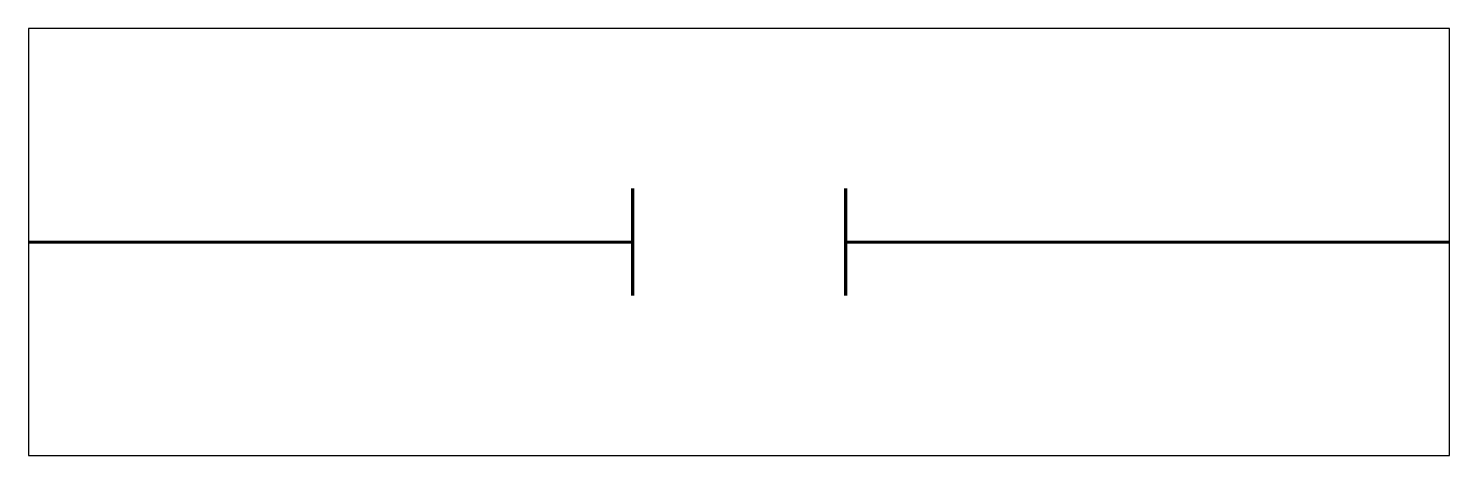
# Model space of a CAD drawing. Header units: centimetres. Extents: x -11.5 to -9.5, y -15.39 to -13.65.
# Drawn here: x -11.5 to -9.5, y -14.25 to -13.65 of the extents above.
import ezdxf

# ---------------------------------------------------------------- set-up
doc = ezdxf.new("R2010")
doc.units = ezdxf.units.CM
doc.header["$MEASUREMENT"] = 0
doc.layers.add('Layer 1', color=7, linetype='Continuous')

msp = doc.modelspace()

# ---------------------------------------------------------------- linework, layer by layer
at = {"layer": 'Layer 1', "color": 7}
msp.add_open_spline([(-11.5, -13.65), (-11.5, -13.65), (-9.5, -13.65), (-9.5, -13.65), (-9.5, -13.65), (-9.5, -13.65), (-9.5, -14.25), (-9.5, -14.25), (-9.5, -14.25), (-9.5, -14.25), (-11.5, -14.25), (-11.5, -14.25), (-11.5, -14.25), (-11.5, -14.25), (-11.5, -13.65), (-11.5, -13.65)], degree=3, knots=[0, 0, 0, 0, 0.25, 0.25, 0.25, 0.25, 0.5, 0.5, 0.5, 0.5, 0.75, 0.75, 0.75, 0.75, 1, 1, 1, 1], dxfattribs=at)
at = {"layer": 'Layer 1', "color": 250, "lineweight": 106}
for points in [[(-10.65001, -13.875), (-10.65001, -13.875), (-10.65001, -14.025), (-10.65001, -14.025)], [(-10.35, -13.875), (-10.35, -13.875), (-10.35, -14.025), (-10.35, -14.025)], [(-11.5, -13.95), (-11.5, -13.95), (-10.65001, -13.94999), (-10.65001, -13.94999)], [(-10.35, -13.95), (-10.35, -13.95), (-9.50001, -13.94999), (-9.50001, -13.94999)]]:
    msp.add_open_spline(points, degree=3, dxfattribs=at)

doc.saveas('drawing.dxf')
